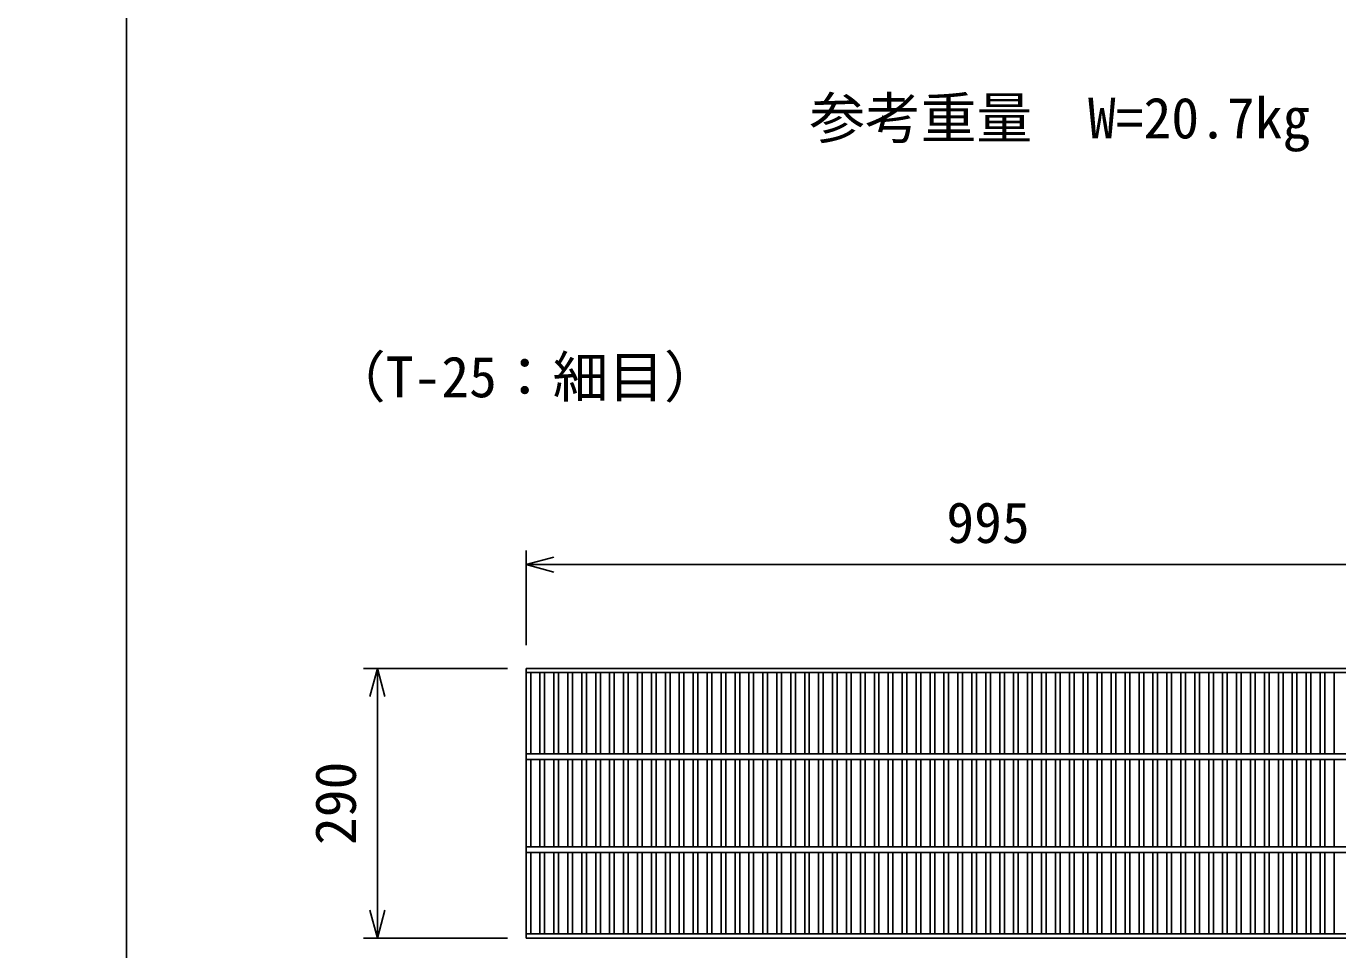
# Model space of a CAD drawing. Units: millimetres, scale not verified. Extents: x -16800 to 16800, y -5940 to 5940.
# Drawn here: x -5016 to -3604, y 229 to 1223 of the extents above; entities that cross this region are included whole.
import ezdxf
from ezdxf.enums import TextEntityAlignment as Align

# ---------------------------------------------------------------- set-up
doc = ezdxf.new("R2010")
doc.units = ezdxf.units.MM
doc.header["$LTSCALE"] = 20
for name, color, linetype, lineweight in [('0-0_DIM', 7, 'Continuous', 25), ('0-2_HATCH', 6, 'Continuous', 25), ('0-6_TXT', 7, 'Continuous', 25)]:
    doc.layers.add(name, color=color, linetype=linetype, lineweight=lineweight)
doc.styles.add('ＭＳ ゴシック', font='')
doc.styles.get('ＭＳ ゴシック').set_extended_font_data('MS Gothic')

msp = doc.modelspace()

# ---------------------------------------------------------------- linework, layer by layer
at = {"layer": '0-0_DIM'}
for p, q in [((-4478.07, 557.29), (-4478.07, 658.88)), ((-3483.07, 643.88), (-4478.07, 643.88)), ((-4498.07, 532.07), (-4653.07, 532.07)), ((-4638.07, 532.07), (-4638.07, 242.07)), ((-4498.07, 242.07), (-4653.07, 242.07))]:
    msp.add_line(p, q, dxfattribs=at)
for points in [[(-4448.07, 635.84), (-4478.07, 643.88), (-4448.07, 651.92)], [(-4646.1, 502.07), (-4638.07, 532.07), (-4630.03, 502.07)], [(-4630.03, 272.07), (-4638.07, 242.07), (-4646.1, 272.07)]]:
    msp.add_lwpolyline(points, dxfattribs=at)
at = {"layer": '0-2_HATCH'}
for p, q in [((-4478.07, 242.07), (-4478.07, 532.07)), ((-3483.07, 532.07), (-4478.07, 532.07)), ((-4478.07, 527.57), (-3483.07, 527.57)), ((-4473.07, 440.07), (-4473.07, 527.57)), ((-4463.07, 440.07), (-4463.07, 527.57)), ((-4458.07, 440.07), (-4458.07, 527.57)), ((-4448.07, 440.07), (-4448.07, 527.57)), ((-4443.07, 440.07), (-4443.07, 527.57)), ((-4433.07, 440.07), (-4433.07, 527.57)), ((-4428.07, 440.07), (-4428.07, 527.57)), ((-4418.07, 440.07), (-4418.07, 527.57)), ((-4413.07, 440.07), (-4413.07, 527.57)), ((-4403.07, 440.07), (-4403.07, 527.57)), ((-4398.07, 440.07), (-4398.07, 527.57)), ((-4388.07, 440.07), (-4388.07, 527.57)), ((-4383.07, 440.07), (-4383.07, 527.57)), ((-4373.07, 440.07), (-4373.07, 527.57)), ((-4368.07, 440.07), (-4368.07, 527.57)), ((-4358.07, 440.07), (-4358.07, 527.57)), ((-4353.07, 440.07), (-4353.07, 527.57)), ((-4343.07, 440.07), (-4343.07, 527.57)), ((-4338.07, 440.07), (-4338.07, 527.57)), ((-4328.07, 440.07), (-4328.07, 527.57)), ((-4323.07, 440.07), (-4323.07, 527.57)), ((-4313.07, 440.07), (-4313.07, 527.57)), ((-4308.07, 440.07), (-4308.07, 527.57)), ((-4298.07, 440.07), (-4298.07, 527.57)), ((-4293.07, 440.07), (-4293.07, 527.57)), ((-4283.07, 440.07), (-4283.07, 527.57)), ((-4278.07, 440.07), (-4278.07, 527.57)), ((-4268.07, 440.07), (-4268.07, 527.57)), ((-4263.07, 440.07), (-4263.07, 527.57)), ((-4253.07, 440.07), (-4253.07, 527.57)), ((-4248.07, 440.07), (-4248.07, 527.57)), ((-4238.07, 440.07), (-4238.07, 527.57)), ((-4233.07, 440.07), (-4233.07, 527.57)), ((-4223.07, 440.07), (-4223.07, 527.57)), ((-4218.07, 440.07), (-4218.07, 527.57)), ((-4208.07, 440.07), (-4208.07, 527.57)), ((-4203.07, 440.07), (-4203.07, 527.57)), ((-4193.07, 440.07), (-4193.07, 527.57)), ((-4188.07, 440.07), (-4188.07, 527.57)), ((-4178.07, 440.07), (-4178.07, 527.57)), ((-4173.07, 440.07), (-4173.07, 527.57)), ((-4163.07, 440.07), (-4163.07, 527.57)), ((-4158.07, 440.07), (-4158.07, 527.57)), ((-4148.07, 440.07), (-4148.07, 527.57)), ((-4143.07, 440.07), (-4143.07, 527.57)), ((-4133.07, 440.07), (-4133.07, 527.57)), ((-4128.07, 440.07), (-4128.07, 527.57)), ((-4118.07, 440.07), (-4118.07, 527.57)), ((-4113.07, 440.07), (-4113.07, 527.57)), ((-4103.07, 440.07), (-4103.07, 527.57)), ((-4098.07, 440.07), (-4098.07, 527.57)), ((-4088.07, 440.07), (-4088.07, 527.57)), ((-4083.07, 440.07), (-4083.07, 527.57)), ((-4073.07, 440.07), (-4073.07, 527.57)), ((-4068.07, 440.07), (-4068.07, 527.57)), ((-4058.07, 440.07), (-4058.07, 527.57)), ((-4053.07, 440.07), (-4053.07, 527.57)), ((-4043.07, 440.07), (-4043.07, 527.57)), ((-4038.07, 440.07), (-4038.07, 527.57)), ((-4028.07, 440.07), (-4028.07, 527.57)), ((-4023.07, 440.07), (-4023.07, 527.57)), ((-4013.07, 440.07), (-4013.07, 527.57)), ((-4008.07, 440.07), (-4008.07, 527.57)), ((-3998.07, 440.07), (-3998.07, 527.57)), ((-3993.07, 440.07), (-3993.07, 527.57)), ((-3983.07, 440.07), (-3983.07, 527.57)), ((-3978.07, 440.07), (-3978.07, 527.57)), ((-3968.07, 440.07), (-3968.07, 527.57)), ((-3963.07, 440.07), (-3963.07, 527.57)), ((-3953.07, 440.07), (-3953.07, 527.57)), ((-3948.07, 440.07), (-3948.07, 527.57)), ((-3938.07, 440.07), (-3938.07, 527.57)), ((-3933.07, 440.07), (-3933.07, 527.57)), ((-3923.07, 440.07), (-3923.07, 527.57)), ((-3918.07, 440.07), (-3918.07, 527.57)), ((-3908.07, 440.07), (-3908.07, 527.57)), ((-3903.07, 440.07), (-3903.07, 527.57)), ((-3893.07, 440.07), (-3893.07, 527.57)), ((-3888.07, 440.07), (-3888.07, 527.57)), ((-3878.07, 440.07), (-3878.07, 527.57)), ((-3873.07, 440.07), (-3873.07, 527.57)), ((-3863.07, 440.07), (-3863.07, 527.57)), ((-3858.07, 440.07), (-3858.07, 527.57)), ((-3848.07, 440.07), (-3848.07, 527.57)), ((-3843.07, 440.07), (-3843.07, 527.57)), ((-3833.07, 440.07), (-3833.07, 527.57)), ((-3828.07, 440.07), (-3828.07, 527.57)), ((-3818.07, 440.07), (-3818.07, 527.57)), ((-3813.07, 440.07), (-3813.07, 527.57)), ((-3803.07, 440.07), (-3803.07, 527.57)), ((-3798.07, 440.07), (-3798.07, 527.57)), ((-3788.07, 440.07), (-3788.07, 527.57)), ((-3783.07, 440.07), (-3783.07, 527.57)), ((-3773.07, 440.07), (-3773.07, 527.57)), ((-3768.07, 440.07), (-3768.07, 527.57)), ((-3758.07, 440.07), (-3758.07, 527.57)), ((-3753.07, 440.07), (-3753.07, 527.57)), ((-3743.07, 440.07), (-3743.07, 527.57)), ((-3738.07, 440.07), (-3738.07, 527.57)), ((-3728.07, 440.07), (-3728.07, 527.57)), ((-3723.07, 440.07), (-3723.07, 527.57)), ((-3713.07, 440.07), (-3713.07, 527.57)), ((-3708.07, 440.07), (-3708.07, 527.57)), ((-3698.07, 440.07), (-3698.07, 527.57)), ((-3693.07, 440.07), (-3693.07, 527.57)), ((-3683.07, 440.07), (-3683.07, 527.57)), ((-3678.07, 440.07), (-3678.07, 527.57)), ((-3668.07, 440.07), (-3668.07, 527.57)), ((-3663.07, 440.07), (-3663.07, 527.57)), ((-3653.07, 440.07), (-3653.07, 527.57)), ((-3648.07, 440.07), (-3648.07, 527.57)), ((-3638.07, 440.07), (-3638.07, 527.57)), ((-3633.07, 440.07), (-3633.07, 527.57)), ((-3623.07, 440.07), (-3623.07, 527.57)), ((-3618.07, 440.07), (-3618.07, 527.57)), ((-3608.07, 440.07), (-3608.07, 527.57)), ((-4478.07, 440.07), (-3483.07, 440.07)), ((-4478.07, 434.07), (-3483.07, 434.07)), ((-4473.07, 340.07), (-4473.07, 434.07)), ((-4463.07, 340.07), (-4463.07, 434.07)), ((-4458.07, 340.07), (-4458.07, 434.07)), ((-4448.07, 340.07), (-4448.07, 434.07)), ((-4443.07, 340.07), (-4443.07, 434.07)), ((-4433.07, 340.07), (-4433.07, 434.07)), ((-4428.07, 340.07), (-4428.07, 434.07)), ((-4418.07, 340.07), (-4418.07, 434.07)), ((-4413.07, 340.07), (-4413.07, 434.07)), ((-4403.07, 340.07), (-4403.07, 434.07)), ((-4398.07, 340.07), (-4398.07, 434.07)), ((-4388.07, 340.07), (-4388.07, 434.07)), ((-4383.07, 340.07), (-4383.07, 434.07)), ((-4373.07, 340.07), (-4373.07, 434.07)), ((-4368.07, 340.07), (-4368.07, 434.07)), ((-4358.07, 340.07), (-4358.07, 434.07)), ((-4353.07, 340.07), (-4353.07, 434.07)), ((-4343.07, 340.07), (-4343.07, 434.07)), ((-4338.07, 340.07), (-4338.07, 434.07)), ((-4328.07, 340.07), (-4328.07, 434.07)), ((-4323.07, 340.07), (-4323.07, 434.07)), ((-4313.07, 340.07), (-4313.07, 434.07)), ((-4308.07, 340.07), (-4308.07, 434.07)), ((-4298.07, 340.07), (-4298.07, 434.07)), ((-4293.07, 340.07), (-4293.07, 434.07)), ((-4283.07, 340.07), (-4283.07, 434.07)), ((-4278.07, 340.07), (-4278.07, 434.07)), ((-4268.07, 340.07), (-4268.07, 434.07)), ((-4263.07, 340.07), (-4263.07, 434.07)), ((-4253.07, 340.07), (-4253.07, 434.07)), ((-4248.07, 340.07), (-4248.07, 434.07)), ((-4238.07, 340.07), (-4238.07, 434.07)), ((-4233.07, 340.07), (-4233.07, 434.07)), ((-4223.07, 340.07), (-4223.07, 434.07)), ((-4218.07, 340.07), (-4218.07, 434.07)), ((-4208.07, 340.07), (-4208.07, 434.07)), ((-4203.07, 340.07), (-4203.07, 434.07)), ((-4193.07, 340.07), (-4193.07, 434.07)), ((-4188.07, 340.07), (-4188.07, 434.07)), ((-4178.07, 340.07), (-4178.07, 434.07)), ((-4173.07, 340.07), (-4173.07, 434.07)), ((-4163.07, 340.07), (-4163.07, 434.07)), ((-4158.07, 340.07), (-4158.07, 434.07)), ((-4148.07, 340.07), (-4148.07, 434.07)), ((-4143.07, 340.07), (-4143.07, 434.07)), ((-4133.07, 340.07), (-4133.07, 434.07)), ((-4128.07, 340.07), (-4128.07, 434.07)), ((-4118.07, 340.07), (-4118.07, 434.07)), ((-4113.07, 340.07), (-4113.07, 434.07)), ((-4103.07, 340.07), (-4103.07, 434.07)), ((-4098.07, 340.07), (-4098.07, 434.07)), ((-4088.07, 340.07), (-4088.07, 434.07)), ((-4083.07, 340.07), (-4083.07, 434.07)), ((-4073.07, 340.07), (-4073.07, 434.07)), ((-4068.07, 340.07), (-4068.07, 434.07)), ((-4058.07, 340.07), (-4058.07, 434.07)), ((-4053.07, 340.07), (-4053.07, 434.07)), ((-4043.07, 340.07), (-4043.07, 434.07)), ((-4038.07, 340.07), (-4038.07, 434.07)), ((-4028.07, 340.07), (-4028.07, 434.07)), ((-4023.07, 340.07), (-4023.07, 434.07)), ((-4013.07, 340.07), (-4013.07, 434.07)), ((-4008.07, 340.07), (-4008.07, 434.07)), ((-3998.07, 340.07), (-3998.07, 434.07)), ((-3993.07, 340.07), (-3993.07, 434.07)), ((-3983.07, 340.07), (-3983.07, 434.07)), ((-3978.07, 340.07), (-3978.07, 434.07)), ((-3968.07, 340.07), (-3968.07, 434.07)), ((-3963.07, 340.07), (-3963.07, 434.07)), ((-3953.07, 340.07), (-3953.07, 434.07)), ((-3948.07, 340.07), (-3948.07, 434.07)), ((-3938.07, 340.07), (-3938.07, 434.07)), ((-3933.07, 340.07), (-3933.07, 434.07)), ((-3923.07, 340.07), (-3923.07, 434.07)), ((-3918.07, 340.07), (-3918.07, 434.07)), ((-3908.07, 340.07), (-3908.07, 434.07)), ((-3903.07, 340.07), (-3903.07, 434.07)), ((-3893.07, 340.07), (-3893.07, 434.07)), ((-3888.07, 340.07), (-3888.07, 434.07)), ((-3878.07, 340.07), (-3878.07, 434.07)), ((-3873.07, 340.07), (-3873.07, 434.07)), ((-3863.07, 340.07), (-3863.07, 434.07)), ((-3858.07, 340.07), (-3858.07, 434.07)), ((-3848.07, 340.07), (-3848.07, 434.07)), ((-3843.07, 340.07), (-3843.07, 434.07)), ((-3833.07, 340.07), (-3833.07, 434.07)), ((-3828.07, 340.07), (-3828.07, 434.07)), ((-3818.07, 340.07), (-3818.07, 434.07)), ((-3813.07, 340.07), (-3813.07, 434.07)), ((-3803.07, 340.07), (-3803.07, 434.07)), ((-3798.07, 340.07), (-3798.07, 434.07)), ((-3788.07, 340.07), (-3788.07, 434.07)), ((-3783.07, 340.07), (-3783.07, 434.07)), ((-3773.07, 340.07), (-3773.07, 434.07)), ((-3768.07, 340.07), (-3768.07, 434.07)), ((-3758.07, 340.07), (-3758.07, 434.07)), ((-3753.07, 340.07), (-3753.07, 434.07)), ((-3743.07, 340.07), (-3743.07, 434.07)), ((-3738.07, 340.07), (-3738.07, 434.07)), ((-3728.07, 340.07), (-3728.07, 434.07)), ((-3723.07, 340.07), (-3723.07, 434.07)), ((-3713.07, 340.07), (-3713.07, 434.07)), ((-3708.07, 340.07), (-3708.07, 434.07)), ((-3698.07, 340.07), (-3698.07, 434.07)), ((-3693.07, 340.07), (-3693.07, 434.07)), ((-3683.07, 340.07), (-3683.07, 434.07)), ((-3678.07, 340.07), (-3678.07, 434.07)), ((-3668.07, 340.07), (-3668.07, 434.07)), ((-3663.07, 340.07), (-3663.07, 434.07)), ((-3653.07, 340.07), (-3653.07, 434.07)), ((-3648.07, 340.07), (-3648.07, 434.07)), ((-3638.07, 340.07), (-3638.07, 434.07)), ((-3633.07, 340.07), (-3633.07, 434.07)), ((-3623.07, 340.07), (-3623.07, 434.07)), ((-3618.07, 340.07), (-3618.07, 434.07)), ((-3608.07, 340.07), (-3608.07, 434.07)), ((-4478.07, 340.07), (-3483.07, 340.07)), ((-4478.07, 334.07), (-3483.07, 334.07)), ((-4473.07, 246.57), (-4473.07, 334.07)), ((-4463.07, 246.57), (-4463.07, 334.07)), ((-4458.07, 246.57), (-4458.07, 334.07)), ((-4448.07, 246.57), (-4448.07, 334.07)), ((-4443.07, 246.57), (-4443.07, 334.07)), ((-4433.07, 246.57), (-4433.07, 334.07)), ((-4428.07, 246.57), (-4428.07, 334.07)), ((-4418.07, 246.57), (-4418.07, 334.07)), ((-4413.07, 246.57), (-4413.07, 334.07)), ((-4403.07, 246.57), (-4403.07, 334.07)), ((-4398.07, 246.57), (-4398.07, 334.07)), ((-4388.07, 246.57), (-4388.07, 334.07)), ((-4383.07, 246.57), (-4383.07, 334.07)), ((-4373.07, 246.57), (-4373.07, 334.07)), ((-4368.07, 246.57), (-4368.07, 334.07)), ((-4358.07, 246.57), (-4358.07, 334.07)), ((-4353.07, 246.57), (-4353.07, 334.07)), ((-4343.07, 246.57), (-4343.07, 334.07)), ((-4338.07, 246.57), (-4338.07, 334.07)), ((-4328.07, 246.57), (-4328.07, 334.07)), ((-4323.07, 246.57), (-4323.07, 334.07)), ((-4313.07, 246.57), (-4313.07, 334.07)), ((-4308.07, 246.57), (-4308.07, 334.07)), ((-4298.07, 246.57), (-4298.07, 334.07)), ((-4293.07, 246.57), (-4293.07, 334.07)), ((-4283.07, 246.57), (-4283.07, 334.07)), ((-4278.07, 246.57), (-4278.07, 334.07)), ((-4268.07, 246.57), (-4268.07, 334.07)), ((-4263.07, 246.57), (-4263.07, 334.07)), ((-4253.07, 246.57), (-4253.07, 334.07)), ((-4248.07, 246.57), (-4248.07, 334.07)), ((-4238.07, 246.57), (-4238.07, 334.07)), ((-4233.07, 246.57), (-4233.07, 334.07)), ((-4223.07, 246.57), (-4223.07, 334.07)), ((-4218.07, 246.57), (-4218.07, 334.07)), ((-4208.07, 246.57), (-4208.07, 334.07)), ((-4203.07, 246.57), (-4203.07, 334.07)), ((-4193.07, 246.57), (-4193.07, 334.07)), ((-4188.07, 246.57), (-4188.07, 334.07)), ((-4178.07, 246.57), (-4178.07, 334.07)), ((-4173.07, 246.57), (-4173.07, 334.07)), ((-4163.07, 246.57), (-4163.07, 334.07)), ((-4158.07, 246.57), (-4158.07, 334.07)), ((-4148.07, 246.57), (-4148.07, 334.07)), ((-4143.07, 246.57), (-4143.07, 334.07)), ((-4133.07, 246.57), (-4133.07, 334.07)), ((-4128.07, 246.57), (-4128.07, 334.07)), ((-4118.07, 246.57), (-4118.07, 334.07)), ((-4113.07, 246.57), (-4113.07, 334.07)), ((-4103.07, 246.57), (-4103.07, 334.07)), ((-4098.07, 246.57), (-4098.07, 334.07)), ((-4088.07, 246.57), (-4088.07, 334.07)), ((-4083.07, 246.57), (-4083.07, 334.07)), ((-4073.07, 246.57), (-4073.07, 334.07)), ((-4068.07, 246.57), (-4068.07, 334.07)), ((-4058.07, 246.57), (-4058.07, 334.07)), ((-4053.07, 246.57), (-4053.07, 334.07)), ((-4043.07, 246.57), (-4043.07, 334.07)), ((-4038.07, 246.57), (-4038.07, 334.07)), ((-4028.07, 246.57), (-4028.07, 334.07)), ((-4023.07, 246.57), (-4023.07, 334.07)), ((-4013.07, 246.57), (-4013.07, 334.07)), ((-4008.07, 246.57), (-4008.07, 334.07)), ((-3998.07, 246.57), (-3998.07, 334.07)), ((-3993.07, 246.57), (-3993.07, 334.07)), ((-3983.07, 246.57), (-3983.07, 334.07)), ((-3978.07, 246.57), (-3978.07, 334.07)), ((-3968.07, 246.57), (-3968.07, 334.07)), ((-3963.07, 246.57), (-3963.07, 334.07)), ((-3953.07, 246.57), (-3953.07, 334.07)), ((-3948.07, 246.57), (-3948.07, 334.07)), ((-3938.07, 246.57), (-3938.07, 334.07)), ((-3933.07, 246.57), (-3933.07, 334.07)), ((-3923.07, 246.57), (-3923.07, 334.07)), ((-3918.07, 246.57), (-3918.07, 334.07)), ((-3908.07, 246.57), (-3908.07, 334.07)), ((-3903.07, 246.57), (-3903.07, 334.07)), ((-3893.07, 246.57), (-3893.07, 334.07)), ((-3888.07, 246.57), (-3888.07, 334.07)), ((-3878.07, 246.57), (-3878.07, 334.07)), ((-3873.07, 246.57), (-3873.07, 334.07)), ((-3863.07, 246.57), (-3863.07, 334.07)), ((-3858.07, 246.57), (-3858.07, 334.07)), ((-3848.07, 246.57), (-3848.07, 334.07)), ((-3843.07, 246.57), (-3843.07, 334.07)), ((-3833.07, 246.57), (-3833.07, 334.07)), ((-3828.07, 246.57), (-3828.07, 334.07)), ((-3818.07, 246.57), (-3818.07, 334.07)), ((-3813.07, 246.57), (-3813.07, 334.07)), ((-3803.07, 246.57), (-3803.07, 334.07)), ((-3798.07, 246.57), (-3798.07, 334.07)), ((-3788.07, 246.57), (-3788.07, 334.07)), ((-3783.07, 246.57), (-3783.07, 334.07)), ((-3773.07, 246.57), (-3773.07, 334.07)), ((-3768.07, 246.57), (-3768.07, 334.07)), ((-3758.07, 246.57), (-3758.07, 334.07)), ((-3753.07, 246.57), (-3753.07, 334.07)), ((-3743.07, 246.57), (-3743.07, 334.07)), ((-3738.07, 246.57), (-3738.07, 334.07)), ((-3728.07, 246.57), (-3728.07, 334.07)), ((-3723.07, 246.57), (-3723.07, 334.07)), ((-3713.07, 246.57), (-3713.07, 334.07)), ((-3708.07, 246.57), (-3708.07, 334.07)), ((-3698.07, 246.57), (-3698.07, 334.07)), ((-3693.07, 246.57), (-3693.07, 334.07)), ((-3683.07, 246.57), (-3683.07, 334.07)), ((-3678.07, 246.57), (-3678.07, 334.07)), ((-3668.07, 246.57), (-3668.07, 334.07)), ((-3663.07, 246.57), (-3663.07, 334.07)), ((-3653.07, 246.57), (-3653.07, 334.07)), ((-3648.07, 246.57), (-3648.07, 334.07)), ((-3638.07, 246.57), (-3638.07, 334.07)), ((-3633.07, 246.57), (-3633.07, 334.07)), ((-3623.07, 246.57), (-3623.07, 334.07)), ((-3618.07, 246.57), (-3618.07, 334.07)), ((-3608.07, 246.57), (-3608.07, 334.07)), ((-4478.07, 246.57), (-3483.07, 246.57)), ((-3483.07, 242.07), (-4478.07, 242.07))]:
    msp.add_line(p, q, dxfattribs=at)
at = {"layer": '0-6_TXT'}
for points in [[(-6908.23, -115.35), (-4908.23, -115.35), (-4908.23, 2334.65), (-6908.23, 2334.65)], [(-4908.23, -115.35), (-2908.23, -115.35), (-2908.23, 2334.65), (-4908.23, 2334.65)]]:
    msp.add_lwpolyline(points, close=True, dxfattribs=at)

# ---------------------------------------------------------------- texts
at = {"layer": '0-0_DIM', "style": 'ＭＳ ゴシック'}
for s, p in [('参考重量\u3000W=20.7kg', (-4173.08, 1089.16)), ('（T-25：細目）', (-4689.2, 810.66)), ('995', (-4025.57, 653.88))]:
    msp.add_text(s, height=43.99, dxfattribs=at).set_placement(p, align=Align.BOTTOM_LEFT)
msp.add_text('290', height=43.99, rotation=90, dxfattribs=at).set_placement((-4648.07, 342.07), align=Align.BOTTOM_LEFT)

doc.saveas('drawing.dxf')
